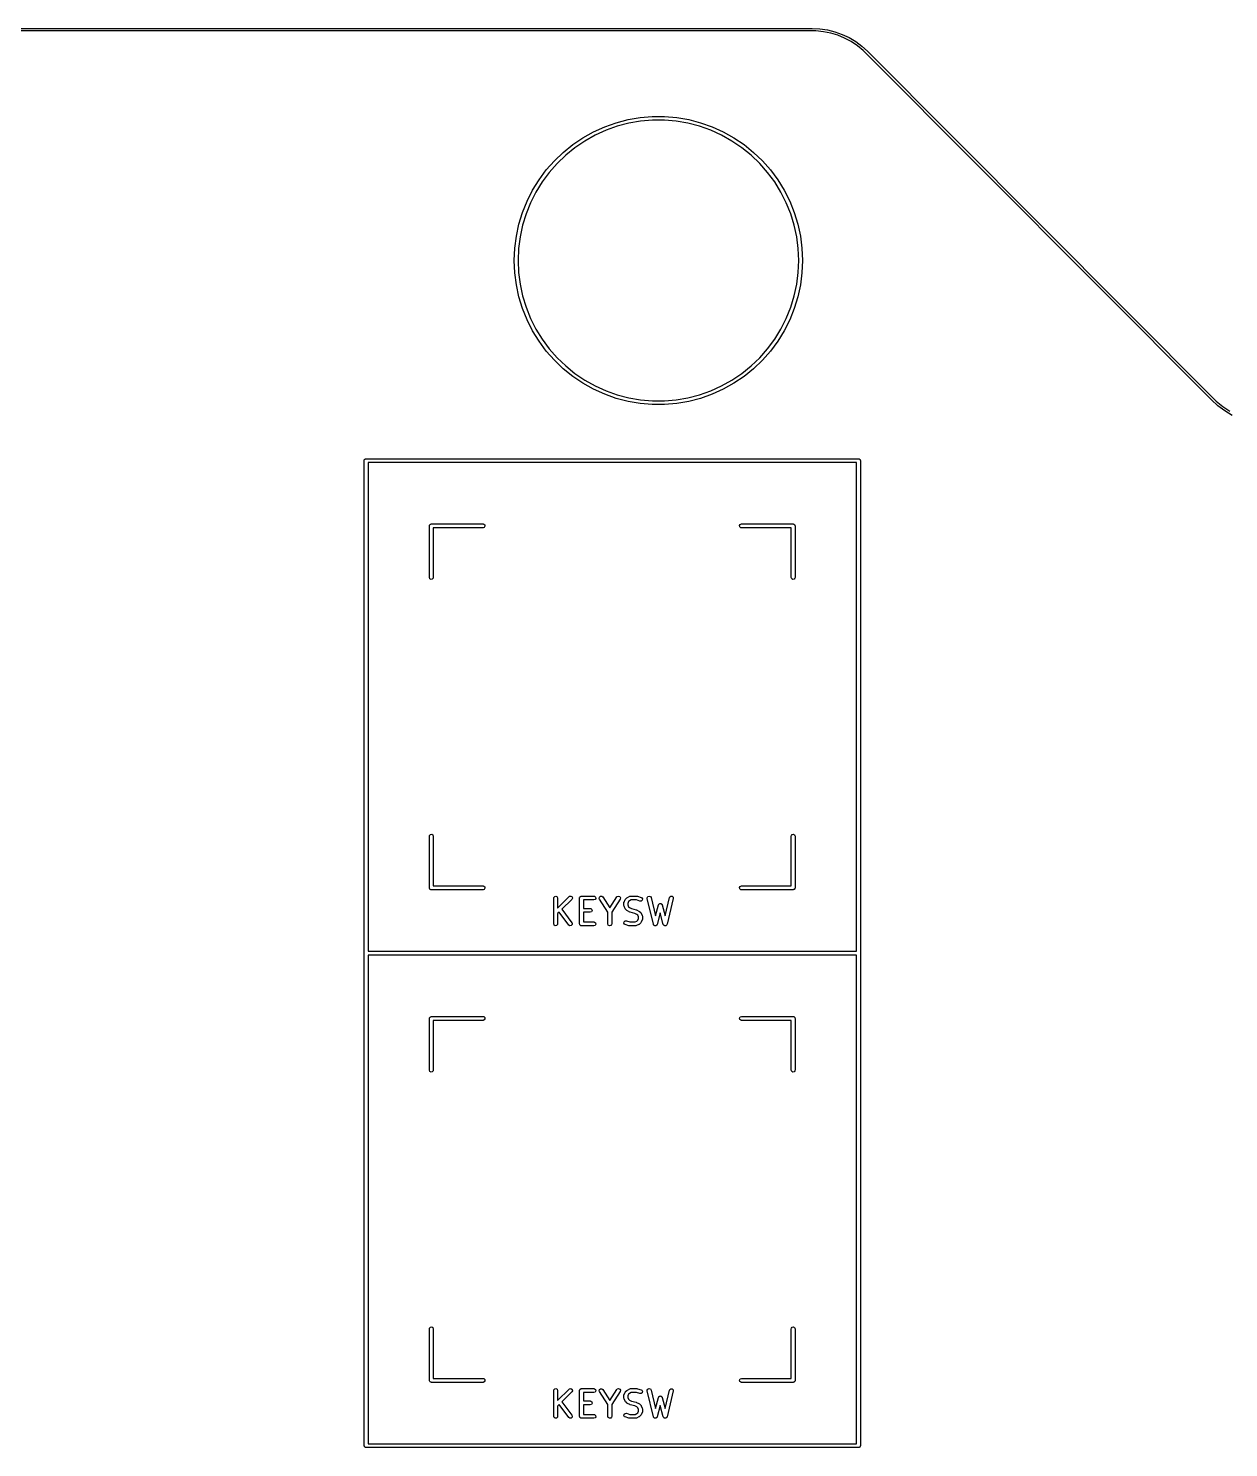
# Model space of a CAD drawing. Extents: x 382 to 810, y -162 to 0.
# Drawn here: x 449.7 to 496.1, y -54.8 to 0.1 of the extents above; entities that cross this region are included whole.
import ezdxf

# ---------------------------------------------------------------- set-up
doc = ezdxf.new("R2010")
doc.units = 0
doc.layers.add('BLACK', color=7, linetype='CONTINUOUS')

msp = doc.modelspace()

# ---------------------------------------------------------------- linework, layer by layer
at = {"layer": 'BLACK', "linetype": 'CONTINUOUS'}
for p, q in [((393.699, 0.1193), (480.02, 0.1193)), ((480.02, 0.0193), (393.699, 0.0193)), ((480.02, 0.1193), (480.02, 0.1193)), ((480.02, 0.1193), (480.02, 0.1193)), ((480.02, 0.1193), (480.02, 0.1193)), ((480.02, 0.1193), (480.02, 0.1193)), ((480.02, 0.1193), (480.316, 0.1047)), ((480.02, 0.0193), (480.02, 0.0193)), ((480.163, 0.0193), (480.02, 0.0193)), ((480.449, -0.0089), (480.163, 0.0193)), ((480.316, 0.1047), (480.61, 0.0611)), ((480.61, 0.0611), (480.898, -0.011)), ((480.732, -0.065), (480.449, -0.0089)), ((481.007, -0.1484), (480.732, -0.065)), ((480.898, -0.011), (481.178, -0.1111)), ((481.272, -0.2585), (481.007, -0.1484)), ((481.178, -0.1111), (481.446, -0.2381)), ((481.526, -0.394), (481.272, -0.2585)), ((481.446, -0.2381), (481.701, -0.3908)), ((481.765, -0.5538), (481.526, -0.394)), ((481.701, -0.3908), (481.94, -0.5677)), ((481.987, -0.7362), (481.765, -0.5538)), ((481.94, -0.5677), (482.16, -0.7671)), ((482.089, -0.8377), (481.987, -0.7362)), ((482.089, -0.8378), (482.089, -0.8377)), ((482.089, -0.8379), (482.089, -0.8378)), ((495.462, -14.2535), (482.089, -0.8379)), ((482.089, -0.8379), (482.089, -0.8379)), ((482.089, -0.8379), (482.089, -0.8379)), ((482.16, -0.7671), (482.16, -0.7672)), ((482.16, -0.7672), (482.16, -0.7672)), ((482.16, -0.7672), (482.16, -0.7672)), ((482.16, -0.7672), (495.533, -14.1829)), ((473.358, -3.3306), (473.83, -3.2904)), ((473.83, -3.2904), (474.303, -3.2904)), ((474.303, -3.2904), (474.775, -3.3306)), ((471.557, -3.8823), (471.988, -3.6874)), ((472.042, -3.8221), (471.622, -4.0119)), ((471.988, -3.6874), (472.434, -3.5298)), ((472.476, -3.6685), (472.042, -3.8221)), ((472.434, -3.5298), (472.892, -3.4105)), ((472.922, -3.5524), (472.476, -3.6685)), ((472.892, -3.4105), (473.358, -3.3306)), ((473.377, -3.4745), (472.922, -3.5524)), ((473.836, -3.4354), (473.377, -3.4745)), ((474.297, -3.4354), (473.836, -3.4354)), ((474.756, -3.4745), (474.297, -3.4354)), ((475.21, -3.5524), (474.756, -3.4745)), ((474.775, -3.3306), (475.241, -3.4105)), ((475.656, -3.6685), (475.21, -3.5524)), ((475.241, -3.4105), (475.699, -3.5298)), ((476.091, -3.8221), (475.656, -3.6685)), ((475.699, -3.5298), (476.145, -3.6874)), ((476.511, -4.0119), (476.091, -3.8221)), ((476.145, -3.6874), (476.576, -3.8823)), ((470.383, -4.6754), (470.751, -4.3781)), ((470.751, -4.3781), (471.143, -4.1131)), ((471.219, -4.2367), (470.838, -4.4948)), ((471.143, -4.1131), (471.557, -3.8823)), ((471.622, -4.0119), (471.219, -4.2367)), ((476.913, -4.2367), (476.511, -4.0119)), ((476.576, -3.8823), (476.989, -4.1131)), ((477.295, -4.4948), (476.913, -4.2367)), ((476.989, -4.1131), (477.382, -4.3781)), ((477.382, -4.3781), (477.75, -4.6754)), ((470.042, -5.0028), (470.383, -4.6754)), ((470.479, -4.7843), (470.146, -5.1033)), ((470.838, -4.4948), (470.479, -4.7843)), ((477.654, -4.7843), (477.295, -4.4948)), ((477.987, -5.1033), (477.654, -4.7843)), ((477.75, -4.6754), (478.091, -5.0028)), ((469.447, -5.7386), (469.729, -5.3581)), ((469.842, -5.4492), (469.568, -5.8198)), ((469.729, -5.3581), (470.042, -5.0028)), ((470.146, -5.1033), (469.842, -5.4492)), ((478.291, -5.4492), (477.987, -5.1033)), ((478.091, -5.0028), (478.404, -5.3581)), ((478.565, -5.8198), (478.291, -5.4492)), ((478.404, -5.3581), (478.685, -5.7386)), ((469.199, -6.1415), (469.447, -5.7386)), ((469.568, -5.8198), (469.326, -6.2123)), ((478.807, -6.2123), (478.565, -5.8198)), ((478.685, -5.7386), (478.933, -6.1415)), ((468.81, -7.0031), (468.986, -6.5641)), ((468.986, -6.5641), (469.199, -6.1415)), ((469.326, -6.2123), (469.119, -6.6238)), ((479.014, -6.6238), (478.807, -6.2123)), ((478.933, -6.1415), (479.147, -6.5641)), ((479.147, -6.5641), (479.323, -7.0031)), ((468.671, -7.4556), (468.81, -7.0031)), ((468.947, -7.0515), (468.812, -7.4922)), ((469.119, -6.6238), (468.947, -7.0515)), ((479.186, -7.0515), (479.014, -6.6238)), ((479.321, -7.4922), (479.186, -7.0515)), ((479.323, -7.0031), (479.462, -7.4556)), ((468.572, -7.9182), (468.671, -7.4556)), ((468.812, -7.4922), (468.715, -7.9428)), ((479.418, -7.9428), (479.321, -7.4922)), ((479.462, -7.4556), (479.561, -7.9182)), ((468.512, -8.3876), (468.572, -7.9182)), ((468.715, -7.9428), (468.656, -8.3999)), ((479.477, -8.3999), (479.418, -7.9428)), ((479.561, -7.9182), (479.621, -8.3876)), ((468.491, -8.8604), (468.512, -8.3876)), ((468.656, -8.3999), (468.637, -8.8604)), ((479.496, -8.8604), (479.477, -8.3999)), ((479.621, -8.3876), (479.641, -8.8604)), ((468.512, -9.3332), (468.491, -8.8604)), ((468.637, -8.8604), (468.656, -9.3209)), ((468.656, -9.3209), (468.715, -9.7781)), ((479.418, -9.7781), (479.477, -9.3209)), ((479.477, -9.3209), (479.496, -8.8604)), ((479.641, -8.8604), (479.621, -9.3332)), ((468.572, -9.8026), (468.512, -9.3332)), ((468.671, -10.2652), (468.572, -9.8026)), ((468.715, -9.7781), (468.812, -10.2286)), ((479.321, -10.2286), (479.418, -9.7781)), ((479.561, -9.8026), (479.462, -10.2652)), ((479.621, -9.3332), (479.561, -9.8026)), ((468.81, -10.7177), (468.671, -10.2652)), ((468.812, -10.2286), (468.947, -10.6693)), ((479.186, -10.6693), (479.321, -10.2286)), ((479.462, -10.2652), (479.323, -10.7177)), ((468.986, -11.1568), (468.81, -10.7177)), ((468.947, -10.6693), (469.119, -11.097)), ((479.014, -11.097), (479.186, -10.6693)), ((479.323, -10.7177), (479.147, -11.1568)), ((469.199, -11.5793), (468.986, -11.1568)), ((469.119, -11.097), (469.326, -11.5085)), ((469.326, -11.5085), (469.568, -11.901)), ((478.565, -11.901), (478.807, -11.5085)), ((478.807, -11.5085), (479.014, -11.097)), ((479.147, -11.1568), (478.933, -11.5793)), ((469.447, -11.9823), (469.199, -11.5793)), ((469.729, -12.3627), (469.447, -11.9823)), ((469.568, -11.901), (469.842, -12.2716)), ((478.291, -12.2716), (478.565, -11.901)), ((478.685, -11.9823), (478.404, -12.3627)), ((478.933, -11.5793), (478.685, -11.9823)), ((470.042, -12.718), (469.729, -12.3627)), ((469.842, -12.2716), (470.146, -12.6176)), ((470.146, -12.6176), (470.479, -12.9365)), ((477.654, -12.9365), (477.987, -12.6176)), ((477.987, -12.6176), (478.291, -12.2716)), ((478.404, -12.3627), (478.091, -12.718)), ((470.383, -13.0454), (470.042, -12.718)), ((470.751, -13.3427), (470.383, -13.0454)), ((470.479, -12.9365), (470.838, -13.226)), ((477.295, -13.226), (477.654, -12.9365)), ((477.75, -13.0454), (477.382, -13.3427)), ((478.091, -12.718), (477.75, -13.0454)), ((471.143, -13.6077), (470.751, -13.3427)), ((470.838, -13.226), (471.219, -13.4841)), ((471.557, -13.8385), (471.143, -13.6077)), ((471.219, -13.4841), (471.622, -13.7089)), ((471.622, -13.7089), (472.042, -13.8987)), ((476.091, -13.8987), (476.511, -13.7089)), ((476.511, -13.7089), (476.913, -13.4841)), ((476.989, -13.6077), (476.576, -13.8385)), ((476.913, -13.4841), (477.295, -13.226)), ((477.382, -13.3427), (476.989, -13.6077)), ((471.988, -14.0334), (471.557, -13.8385)), ((472.434, -14.191), (471.988, -14.0334)), ((472.042, -13.8987), (472.476, -14.0523)), ((472.892, -14.3103), (472.434, -14.191)), ((472.476, -14.0523), (472.922, -14.1684)), ((472.922, -14.1684), (473.377, -14.2463)), ((473.377, -14.2463), (473.836, -14.2854)), ((474.297, -14.2854), (474.756, -14.2463)), ((474.756, -14.2463), (475.21, -14.1684)), ((475.21, -14.1684), (475.656, -14.0523)), ((475.699, -14.191), (475.241, -14.3103)), ((475.656, -14.0523), (476.091, -13.8987)), ((476.145, -14.0334), (475.699, -14.191)), ((476.576, -13.8385), (476.145, -14.0334)), ((495.462, -14.2536), (495.462, -14.2535)), ((495.462, -14.2535), (495.462, -14.2535)), ((495.711, -14.4788), (495.462, -14.2536)), ((495.462, -14.2536), (495.462, -14.2536)), ((495.533, -14.1829), (495.533, -14.1829)), ((495.533, -14.1829), (495.533, -14.1829)), ((495.533, -14.1829), (495.533, -14.1829)), ((495.533, -14.1829), (495.533, -14.183)), ((495.533, -14.183), (495.648, -14.2981)), ((473.358, -14.3902), (472.892, -14.3103)), ((473.83, -14.4304), (473.358, -14.3902)), ((474.303, -14.4304), (473.83, -14.4304)), ((473.836, -14.2854), (474.297, -14.2854)), ((474.775, -14.3902), (474.303, -14.4304)), ((475.241, -14.3103), (474.775, -14.3902)), ((495.648, -14.2981), (495.9, -14.5049)), ((495.98, -14.6786), (495.711, -14.4788)), ((495.9, -14.5049), (496.171, -14.686)), ((496.268, -14.851), (495.98, -14.6786)), ((462.68, -16.5995), (462.682, -16.5897)), ((462.68, -35.6495), (462.68, -16.5995)), ((462.682, -16.5865), (462.683, -16.5836)), ((462.682, -16.5897), (462.682, -16.5865)), ((462.683, -16.5836), (462.685, -16.5738)), ((462.685, -16.5738), (462.698, -16.5589)), ((462.698, -16.5589), (462.707, -16.542)), ((462.707, -16.542), (462.714, -16.5397)), ((462.714, -16.5397), (462.718, -16.5345)), ((462.718, -16.5345), (462.737, -16.5312)), ((462.737, -16.5312), (462.755, -16.5245)), ((462.755, -16.5245), (481.805, -16.5245)), ((462.83, -16.6745), (462.83, -35.5745)), ((481.73, -16.6745), (462.83, -16.6745)), ((481.73, -35.5745), (481.73, -16.6745)), ((481.805, -16.5245), (481.815, -16.5262)), ((481.815, -16.5262), (481.819, -16.5256)), ((481.819, -16.5256), (481.821, -16.5273)), ((481.821, -16.5273), (481.831, -16.529)), ((481.831, -16.529), (481.846, -16.5415)), ((481.846, -16.5415), (481.863, -16.5513)), ((481.863, -16.5513), (481.865, -16.5576)), ((481.865, -16.5576), (481.87, -16.562)), ((481.87, -16.562), (481.874, -16.5812)), ((481.874, -16.5812), (481.88, -16.5995)), ((481.88, -16.5995), (481.88, -35.6495)), ((465.205, -19.1245), (465.207, -19.1147)), ((465.205, -21.1245), (465.205, -19.1245)), ((465.207, -19.1115), (465.208, -19.1086)), ((465.207, -19.1147), (465.207, -19.1115)), ((465.208, -19.1086), (465.21, -19.0988)), ((465.21, -19.0988), (465.223, -19.0839)), ((465.223, -19.0839), (465.232, -19.067)), ((465.232, -19.067), (465.239, -19.0647)), ((465.239, -19.0647), (465.243, -19.0595)), ((465.243, -19.0595), (465.262, -19.0562)), ((465.262, -19.0562), (465.28, -19.0495)), ((465.28, -19.0495), (467.28, -19.0495)), ((467.28, -19.1995), (465.355, -19.1995)), ((465.355, -19.1995), (465.355, -21.1245)), ((467.28, -19.0495), (467.306, -19.054)), ((467.329, -19.1819), (467.28, -19.1995)), ((467.306, -19.054), (467.345, -19.087)), ((467.354, -19.1375), (467.329, -19.1819)), ((467.345, -19.087), (467.354, -19.1375)), ((477.207, -19.1115), (477.232, -19.067)), ((477.216, -19.162), (477.207, -19.1115)), ((477.255, -19.195), (477.216, -19.162)), ((477.232, -19.067), (477.28, -19.0495)), ((477.28, -19.1995), (477.255, -19.195)), ((477.28, -19.0495), (479.28, -19.0495)), ((479.205, -19.1995), (477.28, -19.1995)), ((479.205, -21.1245), (479.205, -19.1995)), ((479.28, -19.0495), (479.29, -19.0512)), ((479.29, -19.0512), (479.294, -19.0506)), ((479.294, -19.0506), (479.296, -19.0523)), ((479.296, -19.0523), (479.306, -19.054)), ((479.306, -19.054), (479.321, -19.0665)), ((479.321, -19.0665), (479.338, -19.0763)), ((479.338, -19.0763), (479.34, -19.0826)), ((479.34, -19.0826), (479.345, -19.087)), ((479.345, -19.087), (479.349, -19.1062)), ((479.349, -19.1062), (479.355, -19.1245)), ((479.355, -19.1245), (479.355, -21.1245)), ((465.223, -21.1727), (465.205, -21.1245)), ((465.267, -21.1984), (465.223, -21.1727)), ((465.318, -21.1894), (465.267, -21.1984)), ((465.351, -21.1501), (465.318, -21.1894)), ((465.355, -21.1245), (465.351, -21.1501)), ((479.223, -21.1727), (479.205, -21.1245)), ((479.267, -21.1984), (479.223, -21.1727)), ((479.318, -21.1894), (479.267, -21.1984)), ((479.351, -21.1501), (479.318, -21.1894)), ((479.355, -21.1245), (479.351, -21.1501)), ((465.205, -31.1245), (465.21, -31.0988)), ((465.205, -33.1245), (465.205, -31.1245)), ((465.21, -31.0988), (465.243, -31.0595)), ((465.243, -31.0595), (465.294, -31.0506)), ((465.294, -31.0506), (465.338, -31.0763)), ((465.338, -31.0763), (465.355, -31.1245)), ((465.355, -31.1245), (465.355, -33.0495)), ((479.205, -31.1245), (479.21, -31.0988)), ((479.205, -33.0495), (479.205, -31.1245)), ((479.21, -31.0988), (479.243, -31.0595)), ((479.243, -31.0595), (479.294, -31.0506)), ((479.294, -31.0506), (479.338, -31.0763)), ((479.338, -31.0763), (479.355, -31.1245)), ((479.355, -31.1245), (479.355, -33.1245)), ((465.212, -33.1428), (465.205, -33.1245)), ((465.216, -33.162), (465.212, -33.1428)), ((465.221, -33.1663), (465.216, -33.162)), ((465.223, -33.1727), (465.221, -33.1663)), ((465.24, -33.1824), (465.223, -33.1727)), ((465.255, -33.195), (465.24, -33.1824)), ((465.265, -33.1967), (465.255, -33.195)), ((465.267, -33.1984), (465.265, -33.1967)), ((465.271, -33.1978), (465.267, -33.1984)), ((465.28, -33.1995), (465.271, -33.1978)), ((467.28, -33.1995), (465.28, -33.1995)), ((465.355, -33.0495), (467.28, -33.0495)), ((467.28, -33.0495), (467.306, -33.054)), ((467.329, -33.1819), (467.28, -33.1995)), ((467.306, -33.054), (467.345, -33.087)), ((467.354, -33.1375), (467.329, -33.1819)), ((467.345, -33.087), (467.354, -33.1375)), ((470.02, -33.4912), (470.053, -33.4519)), ((470.053, -33.4519), (470.103, -33.4429)), ((470.103, -33.4429), (470.147, -33.4686)), ((470.147, -33.4686), (470.165, -33.5168)), ((470.165, -33.9072), (470.608, -33.4638)), ((470.608, -33.4638), (470.63, -33.4488)), ((470.63, -33.4488), (470.681, -33.4444)), ((470.681, -33.4444), (470.723, -33.4738)), ((470.723, -33.4738), (470.736, -33.5233)), ((471.02, -33.4912), (471.032, -33.4762)), ((471.032, -33.4762), (471.042, -33.4594)), ((471.042, -33.4594), (471.048, -33.457)), ((471.048, -33.457), (471.053, -33.4519)), ((471.053, -33.4519), (471.072, -33.4485)), ((471.072, -33.4485), (471.09, -33.4418)), ((471.09, -33.4418), (471.566, -33.4418)), ((471.566, -33.4418), (471.592, -33.4463)), ((471.592, -33.4463), (471.631, -33.4793)), ((471.631, -33.4793), (471.64, -33.5298)), ((471.779, -33.533), (471.785, -33.4821)), ((471.785, -33.4821), (471.823, -33.4475)), ((471.823, -33.4475), (471.875, -33.4453)), ((471.875, -33.4453), (471.915, -33.4765)), ((471.915, -33.4765), (472.185, -33.9009)), ((472.185, -33.9009), (472.455, -33.4765)), ((472.455, -33.4765), (472.473, -33.4573)), ((472.473, -33.4573), (472.522, -33.4419)), ((472.522, -33.4419), (472.569, -33.4615)), ((472.569, -33.4615), (472.593, -33.507)), ((472.866, -33.4973), (472.961, -33.4497)), ((472.961, -33.4497), (472.986, -33.4423)), ((472.986, -33.4423), (472.991, -33.4433)), ((472.991, -33.4433), (472.995, -33.4418)), ((472.995, -33.4418), (473.233, -33.4418)), ((473.233, -33.4418), (473.255, -33.4457)), ((473.255, -33.4457), (473.257, -33.4457)), ((473.257, -33.4457), (473.399, -33.4933)), ((473.635, -33.5082), (473.658, -33.4623)), ((473.658, -33.4623), (473.705, -33.4419)), ((473.705, -33.4419), (473.754, -33.4566)), ((473.754, -33.4566), (473.782, -33.4994)), ((474.493, -33.4994), (474.504, -33.4755)), ((474.504, -33.4755), (474.545, -33.4449)), ((474.545, -33.4449), (474.596, -33.448)), ((474.596, -33.448), (474.633, -33.4832)), ((474.633, -33.4832), (474.639, -33.5342)), ((477.207, -33.1115), (477.232, -33.067)), ((477.216, -33.162), (477.207, -33.1115)), ((477.255, -33.195), (477.216, -33.162)), ((477.232, -33.067), (477.28, -33.0495)), ((477.28, -33.1995), (477.255, -33.195)), ((477.28, -33.0495), (479.205, -33.0495)), ((479.28, -33.1995), (477.28, -33.1995)), ((479.299, -33.1928), (479.28, -33.1995)), ((479.318, -33.1894), (479.299, -33.1928)), ((479.322, -33.1843), (479.318, -33.1894)), ((479.329, -33.1819), (479.322, -33.1843)), ((479.338, -33.1651), (479.329, -33.1819)), ((479.351, -33.1501), (479.338, -33.1651)), ((479.353, -33.1404), (479.351, -33.1501)), ((479.354, -33.1375), (479.353, -33.1404)), ((479.355, -33.1245), (479.354, -33.1342)), ((479.354, -33.1342), (479.354, -33.1375)), ((470.015, -33.5168), (470.02, -33.4912)), ((470.015, -34.5168), (470.015, -33.5168)), ((470.165, -33.5168), (470.165, -33.9072)), ((470.714, -33.5698), (470.332, -33.9524)), ((470.332, -33.9524), (470.721, -34.4718)), ((470.736, -33.5233), (470.714, -33.5698)), ((471.015, -33.5168), (471.017, -33.5071)), ((471.015, -34.5168), (471.015, -33.5168)), ((471.016, -33.5038), (471.018, -33.5009)), ((471.017, -33.5071), (471.016, -33.5038)), ((471.018, -33.5009), (471.02, -33.4912)), ((471.566, -33.5918), (471.165, -33.5918)), ((471.165, -33.5918), (471.165, -33.918)), ((471.165, -33.918), (471.423, -33.918)), ((471.423, -33.918), (471.449, -33.9225)), ((471.449, -33.9225), (471.488, -33.9555)), ((471.497, -34.006), (471.472, -34.0505)), ((471.488, -33.9555), (471.497, -34.006)), ((471.614, -33.5743), (471.566, -33.5918)), ((471.64, -33.5298), (471.614, -33.5743)), ((471.789, -33.5571), (471.779, -33.533)), ((472.11, -34.0625), (471.789, -33.5571)), ((472.582, -33.5571), (472.26, -34.0625)), ((472.593, -33.507), (472.582, -33.5571)), ((472.729, -33.7073), (472.734, -33.6816)), ((472.729, -33.8025), (472.729, -33.7073)), ((472.731, -33.8067), (472.729, -33.8025)), ((472.73, -33.8111), (472.731, -33.8067)), ((472.737, -33.8361), (472.73, -33.8111)), ((472.734, -33.6816), (472.737, -33.6782)), ((472.737, -33.6737), (472.785, -33.5785)), ((472.737, -33.6782), (472.737, -33.6737)), ((472.785, -33.9313), (472.737, -33.8361)), ((472.785, -33.5785), (472.798, -33.5605)), ((472.786, -33.9324), (472.785, -33.9313)), ((472.799, -33.9508), (472.786, -33.9324)), ((472.798, -33.5605), (472.799, -33.559)), ((472.799, -33.559), (472.847, -33.5114)), ((472.847, -33.9984), (472.799, -33.9508)), ((472.847, -33.5114), (472.865, -33.4985)), ((472.848, -33.9991), (472.847, -33.9984)), ((472.866, -34.0125), (472.848, -33.9991)), ((472.865, -33.4985), (472.866, -33.4973)), ((472.961, -34.0601), (472.866, -34.0125)), ((472.914, -33.6565), (472.879, -33.725)), ((472.879, -33.725), (472.879, -33.7848)), ((472.879, -33.7848), (472.914, -33.8533)), ((472.944, -33.6261), (472.914, -33.6565)), ((472.914, -33.8533), (472.944, -33.8837)), ((473.012, -33.5918), (472.944, -33.6261)), ((472.944, -33.8837), (473.021, -33.9222)), ((473.221, -33.5918), (473.012, -33.5918)), ((473.021, -33.9222), (473.203, -33.9679)), ((473.203, -33.9679), (473.215, -33.9731)), ((473.215, -33.9731), (473.219, -33.9735)), ((473.219, -33.9735), (473.314, -34.0212)), ((473.352, -33.6356), (473.221, -33.5918)), ((473.314, -34.0212), (473.332, -34.0345)), ((473.403, -33.6342), (473.352, -33.6356)), ((473.399, -33.4933), (473.422, -33.5057)), ((473.442, -33.6001), (473.403, -33.6342)), ((473.422, -33.5057), (473.449, -33.5494)), ((473.449, -33.5494), (473.442, -33.6001)), ((473.636, -33.5342), (473.635, -33.5082)), ((473.874, -34.5342), (473.636, -33.5342)), ((473.782, -33.4994), (473.951, -34.2103)), ((473.951, -34.2103), (474.065, -33.7832)), ((474.065, -33.7832), (474.076, -33.7596)), ((474.076, -33.7596), (474.082, -33.7556)), ((474.082, -33.7556), (474.085, -33.7494)), ((474.085, -33.7494), (474.102, -33.7412)), ((474.102, -33.7412), (474.118, -33.7301)), ((474.118, -33.7301), (474.125, -33.7307)), ((474.125, -33.7307), (474.131, -33.7278)), ((474.131, -33.7278), (474.15, -33.7328)), ((474.15, -33.7328), (474.169, -33.7345)), ((474.169, -33.7345), (474.174, -33.7394)), ((474.174, -33.7394), (474.181, -33.7411)), ((474.181, -33.7411), (474.192, -33.757)), ((474.192, -33.757), (474.206, -33.7707)), ((474.206, -33.7707), (474.206, -33.7776)), ((474.206, -33.7776), (474.21, -33.7832)), ((474.21, -33.7832), (474.324, -34.2103)), ((474.324, -34.2103), (474.493, -33.4994)), ((474.639, -33.5342), (474.401, -34.5342)), ((470.033, -34.565), (470.015, -34.5168)), ((470.077, -34.5907), (470.033, -34.565)), ((470.128, -34.5818), (470.077, -34.5907)), ((470.16, -34.5425), (470.128, -34.5818)), ((470.165, -34.5168), (470.16, -34.5425)), ((470.225, -34.0596), (470.165, -34.1193)), ((470.165, -34.1193), (470.165, -34.5168)), ((470.601, -34.5618), (470.225, -34.0596)), ((470.644, -34.5898), (470.601, -34.5618)), ((470.73, -34.5463), (470.695, -34.5837)), ((470.721, -34.4718), (470.733, -34.495)), ((470.733, -34.495), (470.73, -34.5463)), ((471.022, -34.5351), (471.015, -34.5168)), ((471.025, -34.5543), (471.022, -34.5351)), ((471.03, -34.5587), (471.025, -34.5543)), ((471.033, -34.565), (471.03, -34.5587)), ((471.049, -34.5748), (471.033, -34.565)), ((471.064, -34.5873), (471.049, -34.5748)), ((471.423, -34.068), (471.165, -34.068)), ((471.165, -34.068), (471.165, -34.4418)), ((471.165, -34.4418), (471.566, -34.4418)), ((471.472, -34.0505), (471.423, -34.068)), ((471.566, -34.4418), (471.592, -34.4463)), ((471.614, -34.5743), (471.566, -34.5918)), ((471.592, -34.4463), (471.631, -34.4793)), ((471.64, -34.5298), (471.614, -34.5743)), ((471.631, -34.4793), (471.64, -34.5298)), ((472.11, -34.5168), (472.11, -34.0625)), ((472.128, -34.565), (472.11, -34.5168)), ((472.172, -34.5907), (472.128, -34.565)), ((472.223, -34.5818), (472.172, -34.5907)), ((472.256, -34.5425), (472.223, -34.5818)), ((472.26, -34.5168), (472.256, -34.5425)), ((472.26, -34.0625), (472.26, -34.5168)), ((472.731, -34.4842), (472.738, -34.4335)), ((472.758, -34.5279), (472.731, -34.4842)), ((472.738, -34.4335), (472.777, -34.3994)), ((472.781, -34.5403), (472.758, -34.5279)), ((472.777, -34.3994), (472.828, -34.398)), ((472.923, -34.588), (472.781, -34.5403)), ((472.828, -34.398), (472.959, -34.4418)), ((472.959, -34.4418), (473.168, -34.4418)), ((472.965, -34.0605), (472.961, -34.0601)), ((472.977, -34.0658), (472.965, -34.0605)), ((473.159, -34.1114), (472.977, -34.0658)), ((473.236, -34.1499), (473.159, -34.1114)), ((473.168, -34.4418), (473.236, -34.4076)), ((473.314, -34.5363), (473.219, -34.5839)), ((473.266, -34.1803), (473.236, -34.1499)), ((473.236, -34.4076), (473.266, -34.3771)), ((473.301, -34.2488), (473.266, -34.1803)), ((473.266, -34.3771), (473.301, -34.3086)), ((473.301, -34.3086), (473.301, -34.2488)), ((473.315, -34.5351), (473.314, -34.5363)), ((473.334, -34.5222), (473.315, -34.5351)), ((473.332, -34.0345), (473.334, -34.0352)), ((473.334, -34.0352), (473.381, -34.0828)), ((473.381, -34.4746), (473.334, -34.5222)), ((473.381, -34.0828), (473.394, -34.1012)), ((473.382, -34.4731), (473.381, -34.4746)), ((473.395, -34.4551), (473.382, -34.4731)), ((473.394, -34.1012), (473.395, -34.1023)), ((473.395, -34.1023), (473.443, -34.1976)), ((473.443, -34.3599), (473.395, -34.4551)), ((473.443, -34.1976), (473.45, -34.2225)), ((473.446, -34.352), (473.443, -34.3554)), ((473.443, -34.3554), (473.443, -34.3599)), ((473.451, -34.3263), (473.446, -34.352)), ((473.45, -34.2225), (473.449, -34.2269)), ((473.449, -34.2269), (473.451, -34.2311)), ((473.451, -34.2311), (473.451, -34.3263)), ((473.879, -34.5407), (473.874, -34.5342)), ((473.879, -34.5486), (473.879, -34.5407)), ((473.892, -34.5616), (473.879, -34.5486)), ((473.902, -34.577), (473.892, -34.5616)), ((473.91, -34.5793), (473.902, -34.577)), ((473.916, -34.5848), (473.91, -34.5793)), ((473.982, -34.5786), (473.967, -34.5892)), ((473.999, -34.5713), (473.982, -34.5786)), ((474.002, -34.5643), (473.999, -34.5713)), ((474.009, -34.5598), (474.002, -34.5643)), ((474.02, -34.5361), (474.009, -34.5598)), ((474.138, -34.0936), (474.02, -34.5361)), ((474.256, -34.5361), (474.138, -34.0936)), ((474.26, -34.5426), (474.256, -34.5361)), ((474.261, -34.5504), (474.26, -34.5426)), ((474.274, -34.5631), (474.261, -34.5504)), ((474.285, -34.5782), (474.274, -34.5631)), ((474.293, -34.5802), (474.285, -34.5782)), ((474.298, -34.5856), (474.293, -34.5802)), ((474.364, -34.5777), (474.35, -34.5887)), ((474.381, -34.5699), (474.364, -34.5777)), ((474.384, -34.5628), (474.381, -34.5699)), ((474.391, -34.5581), (474.384, -34.5628)), ((474.401, -34.5342), (474.391, -34.5581)), ((470.695, -34.5837), (470.644, -34.5898)), ((471.074, -34.589), (471.064, -34.5873)), ((471.077, -34.5907), (471.074, -34.589)), ((471.08, -34.5901), (471.077, -34.5907)), ((471.09, -34.5918), (471.08, -34.5901)), ((471.566, -34.5918), (471.09, -34.5918)), ((472.925, -34.5879), (472.923, -34.588)), ((472.947, -34.5918), (472.925, -34.5879)), ((473.185, -34.5918), (472.947, -34.5918)), ((473.189, -34.5903), (473.185, -34.5918)), ((473.194, -34.5913), (473.189, -34.5903)), ((473.219, -34.5839), (473.194, -34.5913)), ((473.934, -34.5864), (473.916, -34.5848)), ((473.952, -34.5917), (473.934, -34.5864)), ((473.959, -34.5886), (473.952, -34.5917)), ((473.967, -34.5892), (473.959, -34.5886)), ((474.317, -34.5867), (474.298, -34.5856)), ((474.335, -34.5915), (474.317, -34.5867)), ((474.342, -34.5882), (474.335, -34.5915)), ((474.35, -34.5887), (474.342, -34.5882)), ((462.68, -54.6995), (462.68, -35.6495)), ((462.68, -35.6495), (462.68, -35.6495)), ((462.83, -35.5745), (481.73, -35.5745)), ((481.88, -35.6495), (481.88, -35.6495)), ((481.88, -35.6495), (481.88, -54.6995)), ((462.83, -35.7245), (462.83, -54.6245)), ((481.73, -35.7245), (462.83, -35.7245)), ((481.73, -54.6245), (481.73, -35.7245)), ((465.205, -38.1745), (465.207, -38.1647)), ((465.205, -40.1745), (465.205, -38.1745)), ((465.207, -38.1615), (465.208, -38.1586)), ((465.207, -38.1647), (465.207, -38.1615)), ((465.208, -38.1586), (465.21, -38.1488)), ((465.21, -38.1488), (465.223, -38.1339)), ((465.223, -38.1339), (465.232, -38.117)), ((465.232, -38.117), (465.239, -38.1147)), ((465.239, -38.1147), (465.243, -38.1095)), ((465.243, -38.1095), (465.262, -38.1062)), ((465.262, -38.1062), (465.28, -38.0995)), ((465.28, -38.0995), (467.28, -38.0995)), ((467.28, -38.2495), (465.355, -38.2495)), ((465.355, -38.2495), (465.355, -40.1745)), ((467.28, -38.0995), (467.306, -38.104)), ((467.329, -38.2319), (467.28, -38.2495)), ((467.306, -38.104), (467.345, -38.137)), ((467.354, -38.1875), (467.329, -38.2319)), ((467.345, -38.137), (467.354, -38.1875)), ((477.207, -38.1615), (477.232, -38.117)), ((477.216, -38.212), (477.207, -38.1615)), ((477.255, -38.245), (477.216, -38.212)), ((477.232, -38.117), (477.28, -38.0995)), ((477.28, -38.2495), (477.255, -38.245)), ((477.28, -38.0995), (479.28, -38.0995)), ((479.205, -38.2495), (477.28, -38.2495)), ((479.205, -40.1745), (479.205, -38.2495)), ((479.28, -38.0995), (479.29, -38.1012)), ((479.29, -38.1012), (479.294, -38.1006)), ((479.294, -38.1006), (479.296, -38.1023)), ((479.296, -38.1023), (479.306, -38.104)), ((479.306, -38.104), (479.321, -38.1165)), ((479.321, -38.1165), (479.338, -38.1263)), ((479.338, -38.1263), (479.34, -38.1326)), ((479.34, -38.1326), (479.345, -38.137)), ((479.345, -38.137), (479.349, -38.1562)), ((479.349, -38.1562), (479.355, -38.1745)), ((479.355, -38.1745), (479.355, -40.1745)), ((465.223, -40.2227), (465.205, -40.1745)), ((465.267, -40.2484), (465.223, -40.2227)), ((465.318, -40.2394), (465.267, -40.2484)), ((465.351, -40.2001), (465.318, -40.2394)), ((465.355, -40.1745), (465.351, -40.2001)), ((479.223, -40.2227), (479.205, -40.1745)), ((479.267, -40.2484), (479.223, -40.2227)), ((479.318, -40.2394), (479.267, -40.2484)), ((479.351, -40.2001), (479.318, -40.2394)), ((479.355, -40.1745), (479.351, -40.2001)), ((465.205, -50.1745), (465.21, -50.1488)), ((465.205, -52.1745), (465.205, -50.1745)), ((465.21, -50.1488), (465.243, -50.1095)), ((465.243, -50.1095), (465.294, -50.1006)), ((465.294, -50.1006), (465.338, -50.1263)), ((465.338, -50.1263), (465.355, -50.1745)), ((465.355, -50.1745), (465.355, -52.0995)), ((479.205, -50.1745), (479.21, -50.1488)), ((479.205, -52.0995), (479.205, -50.1745)), ((479.21, -50.1488), (479.243, -50.1095)), ((479.243, -50.1095), (479.294, -50.1006)), ((479.294, -50.1006), (479.338, -50.1263)), ((479.338, -50.1263), (479.355, -50.1745)), ((479.355, -50.1745), (479.355, -52.1745)), ((465.355, -52.0995), (467.28, -52.0995)), ((467.28, -52.0995), (467.306, -52.104)), ((467.306, -52.104), (467.345, -52.137)), ((467.345, -52.137), (467.354, -52.1875)), ((477.207, -52.1615), (477.232, -52.117)), ((477.232, -52.117), (477.28, -52.0995)), ((477.28, -52.0995), (479.205, -52.0995)), ((465.212, -52.1928), (465.205, -52.1745)), ((465.216, -52.212), (465.212, -52.1928)), ((465.221, -52.2163), (465.216, -52.212)), ((465.223, -52.2227), (465.221, -52.2163)), ((465.24, -52.2324), (465.223, -52.2227)), ((465.255, -52.245), (465.24, -52.2324)), ((465.265, -52.2467), (465.255, -52.245)), ((465.267, -52.2484), (465.265, -52.2467)), ((465.271, -52.2478), (465.267, -52.2484)), ((465.28, -52.2495), (465.271, -52.2478)), ((467.28, -52.2495), (465.28, -52.2495)), ((467.329, -52.2319), (467.28, -52.2495)), ((467.354, -52.1875), (467.329, -52.2319)), ((470.015, -52.5668), (470.02, -52.5412)), ((470.015, -53.5668), (470.015, -52.5668)), ((470.02, -52.5412), (470.053, -52.5019)), ((470.053, -52.5019), (470.103, -52.4929)), ((470.103, -52.4929), (470.147, -52.5186)), ((470.147, -52.5186), (470.165, -52.5668)), ((470.165, -52.9572), (470.608, -52.5138)), ((470.165, -52.5668), (470.165, -52.9572)), ((470.714, -52.6198), (470.332, -53.0024)), ((470.608, -52.5138), (470.63, -52.4988)), ((470.63, -52.4988), (470.681, -52.4944)), ((470.681, -52.4944), (470.723, -52.5238)), ((470.736, -52.5733), (470.714, -52.6198)), ((470.723, -52.5238), (470.736, -52.5733)), ((471.015, -52.5668), (471.017, -52.5571)), ((471.015, -53.5668), (471.015, -52.5668)), ((471.016, -52.5538), (471.018, -52.5509)), ((471.017, -52.5571), (471.016, -52.5538)), ((471.018, -52.5509), (471.02, -52.5412)), ((471.02, -52.5412), (471.032, -52.5262)), ((471.032, -52.5262), (471.042, -52.5094)), ((471.042, -52.5094), (471.048, -52.507)), ((471.048, -52.507), (471.053, -52.5019)), ((471.053, -52.5019), (471.072, -52.4985)), ((471.072, -52.4985), (471.09, -52.4918)), ((471.09, -52.4918), (471.566, -52.4918)), ((471.566, -52.6418), (471.165, -52.6418)), ((471.165, -52.6418), (471.165, -52.968)), ((471.566, -52.4918), (471.592, -52.4963)), ((471.614, -52.6243), (471.566, -52.6418)), ((471.592, -52.4963), (471.631, -52.5293)), ((471.64, -52.5798), (471.614, -52.6243)), ((471.631, -52.5293), (471.64, -52.5798)), ((471.779, -52.583), (471.785, -52.5321)), ((471.789, -52.6071), (471.779, -52.583)), ((471.785, -52.5321), (471.823, -52.4975)), ((472.11, -53.1125), (471.789, -52.6071)), ((471.823, -52.4975), (471.875, -52.4953)), ((471.875, -52.4953), (471.915, -52.5265)), ((471.915, -52.5265), (472.185, -52.9509)), ((472.185, -52.9509), (472.455, -52.5265)), ((472.582, -52.6071), (472.26, -53.1125)), ((472.455, -52.5265), (472.473, -52.5073)), ((472.473, -52.5073), (472.522, -52.4919)), ((472.522, -52.4919), (472.569, -52.5115)), ((472.569, -52.5115), (472.593, -52.557)), ((472.593, -52.557), (472.582, -52.6071)), ((472.737, -52.7237), (472.785, -52.6285)), ((472.785, -52.6285), (472.798, -52.6105)), ((472.798, -52.6105), (472.799, -52.609)), ((472.799, -52.609), (472.847, -52.5614)), ((472.847, -52.5614), (472.865, -52.5485)), ((472.865, -52.5485), (472.866, -52.5473)), ((472.866, -52.5473), (472.961, -52.4997)), ((472.944, -52.6761), (472.914, -52.7065)), ((473.012, -52.6418), (472.944, -52.6761)), ((472.961, -52.4997), (472.986, -52.4923)), ((472.986, -52.4923), (472.991, -52.4933)), ((472.991, -52.4933), (472.995, -52.4918)), ((472.995, -52.4918), (473.233, -52.4918)), ((473.221, -52.6418), (473.012, -52.6418)), ((473.352, -52.6856), (473.221, -52.6418)), ((473.233, -52.4918), (473.255, -52.4957)), ((473.255, -52.4957), (473.257, -52.4957)), ((473.257, -52.4957), (473.399, -52.5433)), ((473.403, -52.6842), (473.352, -52.6856)), ((473.399, -52.5433), (473.422, -52.5557)), ((473.442, -52.6501), (473.403, -52.6842)), ((473.422, -52.5557), (473.449, -52.5994)), ((473.449, -52.5994), (473.442, -52.6501)), ((473.635, -52.5582), (473.658, -52.5123)), ((473.636, -52.5842), (473.635, -52.5582)), ((473.874, -53.5842), (473.636, -52.5842)), ((473.658, -52.5123), (473.705, -52.4919)), ((473.705, -52.4919), (473.754, -52.5066)), ((473.754, -52.5066), (473.782, -52.5494)), ((473.782, -52.5494), (473.951, -53.2603)), ((474.324, -53.2603), (474.493, -52.5494)), ((474.639, -52.5842), (474.401, -53.5842)), ((474.493, -52.5494), (474.504, -52.5255)), ((474.504, -52.5255), (474.545, -52.4949)), ((474.545, -52.4949), (474.596, -52.498)), ((474.596, -52.498), (474.633, -52.5332)), ((474.633, -52.5332), (474.639, -52.5842)), ((477.216, -52.212), (477.207, -52.1615)), ((477.255, -52.245), (477.216, -52.212)), ((477.28, -52.2495), (477.255, -52.245)), ((479.28, -52.2495), (477.28, -52.2495)), ((479.299, -52.2428), (479.28, -52.2495)), ((479.318, -52.2394), (479.299, -52.2428)), ((479.322, -52.2343), (479.318, -52.2394)), ((479.329, -52.2319), (479.322, -52.2343)), ((479.338, -52.2151), (479.329, -52.2319)), ((479.351, -52.2001), (479.338, -52.2151)), ((479.353, -52.1904), (479.351, -52.2001)), ((479.354, -52.1875), (479.353, -52.1904)), ((479.355, -52.1745), (479.354, -52.1842)), ((479.354, -52.1842), (479.354, -52.1875)), ((470.225, -53.1096), (470.165, -53.1693)), ((470.165, -53.1693), (470.165, -53.5668)), ((470.601, -53.6118), (470.225, -53.1096)), ((470.332, -53.0024), (470.721, -53.5218)), ((471.165, -52.968), (471.423, -52.968)), ((471.423, -53.118), (471.165, -53.118)), ((471.165, -53.118), (471.165, -53.4918)), ((471.423, -52.968), (471.449, -52.9725)), ((471.472, -53.1005), (471.423, -53.118)), ((471.449, -52.9725), (471.488, -53.0055)), ((471.497, -53.056), (471.472, -53.1005)), ((471.488, -53.0055), (471.497, -53.056)), ((472.11, -53.5668), (472.11, -53.1125)), ((472.26, -53.1125), (472.26, -53.5668)), ((472.729, -52.7573), (472.734, -52.7316)), ((472.729, -52.8525), (472.729, -52.7573)), ((472.731, -52.8567), (472.729, -52.8525)), ((472.73, -52.8611), (472.731, -52.8567)), ((472.737, -52.8861), (472.73, -52.8611)), ((472.734, -52.7316), (472.737, -52.7282)), ((472.737, -52.7282), (472.737, -52.7237)), ((472.785, -52.9813), (472.737, -52.8861)), ((472.786, -52.9824), (472.785, -52.9813)), ((472.799, -53.0008), (472.786, -52.9824)), ((472.847, -53.0484), (472.799, -53.0008)), ((472.848, -53.0491), (472.847, -53.0484)), ((472.866, -53.0625), (472.848, -53.0491)), ((472.961, -53.1101), (472.866, -53.0625)), ((472.914, -52.7065), (472.879, -52.775)), ((472.879, -52.775), (472.879, -52.8348)), ((472.879, -52.8348), (472.914, -52.9033)), ((472.914, -52.9033), (472.944, -52.9337)), ((472.944, -52.9337), (473.021, -52.9722)), ((472.965, -53.1105), (472.961, -53.1101)), ((472.977, -53.1158), (472.965, -53.1105)), ((473.159, -53.1614), (472.977, -53.1158)), ((473.021, -52.9722), (473.203, -53.0179)), ((473.236, -53.1999), (473.159, -53.1614)), ((473.203, -53.0179), (473.215, -53.0231)), ((473.215, -53.0231), (473.219, -53.0235)), ((473.219, -53.0235), (473.314, -53.0712)), ((473.266, -53.2303), (473.236, -53.1999)), ((473.301, -53.2988), (473.266, -53.2303)), ((473.314, -53.0712), (473.332, -53.0845)), ((473.332, -53.0845), (473.334, -53.0852)), ((473.334, -53.0852), (473.381, -53.1328)), ((473.381, -53.1328), (473.394, -53.1512)), ((473.394, -53.1512), (473.395, -53.1523)), ((473.395, -53.1523), (473.443, -53.2476)), ((473.951, -53.2603), (474.065, -52.8332)), ((474.138, -53.1436), (474.02, -53.5861)), ((474.065, -52.8332), (474.076, -52.8096)), ((474.076, -52.8096), (474.082, -52.8056)), ((474.082, -52.8056), (474.085, -52.7994)), ((474.085, -52.7994), (474.102, -52.7912)), ((474.102, -52.7912), (474.118, -52.7801)), ((474.118, -52.7801), (474.125, -52.7807)), ((474.125, -52.7807), (474.131, -52.7778)), ((474.131, -52.7778), (474.15, -52.7828)), ((474.256, -53.5861), (474.138, -53.1436)), ((474.15, -52.7828), (474.169, -52.7845)), ((474.169, -52.7845), (474.174, -52.7894)), ((474.174, -52.7894), (474.181, -52.7911)), ((474.181, -52.7911), (474.192, -52.807)), ((474.192, -52.807), (474.206, -52.8207)), ((474.206, -52.8207), (474.206, -52.8276)), ((474.206, -52.8276), (474.21, -52.8332)), ((474.21, -52.8332), (474.324, -53.2603)), ((470.033, -53.615), (470.015, -53.5668)), ((470.077, -53.6407), (470.033, -53.615)), ((470.128, -53.6318), (470.077, -53.6407)), ((470.16, -53.5925), (470.128, -53.6318)), ((470.165, -53.5668), (470.16, -53.5925)), ((470.644, -53.6398), (470.601, -53.6118)), ((470.695, -53.6337), (470.644, -53.6398)), ((470.73, -53.5963), (470.695, -53.6337)), ((470.721, -53.5218), (470.733, -53.545)), ((470.733, -53.545), (470.73, -53.5963)), ((471.022, -53.5851), (471.015, -53.5668)), ((471.025, -53.6043), (471.022, -53.5851)), ((471.03, -53.6087), (471.025, -53.6043)), ((471.033, -53.615), (471.03, -53.6087)), ((471.049, -53.6248), (471.033, -53.615)), ((471.064, -53.6373), (471.049, -53.6248)), ((471.074, -53.639), (471.064, -53.6373)), ((471.077, -53.6407), (471.074, -53.639)), ((471.08, -53.6401), (471.077, -53.6407)), ((471.09, -53.6418), (471.08, -53.6401)), ((471.566, -53.6418), (471.09, -53.6418)), ((471.165, -53.4918), (471.566, -53.4918)), ((471.566, -53.4918), (471.592, -53.4963)), ((471.614, -53.6243), (471.566, -53.6418)), ((471.592, -53.4963), (471.631, -53.5293)), ((471.64, -53.5798), (471.614, -53.6243)), ((471.631, -53.5293), (471.64, -53.5798)), ((472.128, -53.615), (472.11, -53.5668)), ((472.172, -53.6407), (472.128, -53.615)), ((472.223, -53.6318), (472.172, -53.6407)), ((472.256, -53.5925), (472.223, -53.6318)), ((472.26, -53.5668), (472.256, -53.5925)), ((472.731, -53.5342), (472.738, -53.4835)), ((472.758, -53.5779), (472.731, -53.5342)), ((472.738, -53.4835), (472.777, -53.4494)), ((472.781, -53.5903), (472.758, -53.5779)), ((472.777, -53.4494), (472.828, -53.448)), ((472.923, -53.638), (472.781, -53.5903)), ((472.828, -53.448), (472.959, -53.4918)), ((472.925, -53.6379), (472.923, -53.638)), ((472.947, -53.6418), (472.925, -53.6379)), ((473.185, -53.6418), (472.947, -53.6418)), ((472.959, -53.4918), (473.168, -53.4918)), ((473.168, -53.4918), (473.236, -53.4576)), ((473.189, -53.6403), (473.185, -53.6418)), ((473.194, -53.6413), (473.189, -53.6403)), ((473.219, -53.6339), (473.194, -53.6413)), ((473.314, -53.5863), (473.219, -53.6339)), ((473.236, -53.4576), (473.266, -53.4271)), ((473.266, -53.4271), (473.301, -53.3586)), ((473.301, -53.3586), (473.301, -53.2988)), ((473.315, -53.5851), (473.314, -53.5863)), ((473.334, -53.5722), (473.315, -53.5851)), ((473.381, -53.5246), (473.334, -53.5722)), ((473.382, -53.5231), (473.381, -53.5246)), ((473.395, -53.5051), (473.382, -53.5231)), ((473.443, -53.4099), (473.395, -53.5051)), ((473.443, -53.2476), (473.45, -53.2725)), ((473.446, -53.402), (473.443, -53.4054)), ((473.443, -53.4054), (473.443, -53.4099)), ((473.451, -53.3763), (473.446, -53.402)), ((473.45, -53.2725), (473.449, -53.2769)), ((473.449, -53.2769), (473.451, -53.2811)), ((473.451, -53.2811), (473.451, -53.3763)), ((473.879, -53.5907), (473.874, -53.5842)), ((473.879, -53.5986), (473.879, -53.5907)), ((473.892, -53.6116), (473.879, -53.5986)), ((473.902, -53.627), (473.892, -53.6116)), ((473.91, -53.6293), (473.902, -53.627)), ((473.916, -53.6348), (473.91, -53.6293)), ((473.934, -53.6364), (473.916, -53.6348)), ((473.952, -53.6417), (473.934, -53.6364)), ((473.959, -53.6386), (473.952, -53.6417)), ((473.967, -53.6392), (473.959, -53.6386)), ((473.982, -53.6286), (473.967, -53.6392)), ((473.999, -53.6213), (473.982, -53.6286)), ((474.002, -53.6143), (473.999, -53.6213)), ((474.009, -53.6098), (474.002, -53.6143)), ((474.02, -53.5861), (474.009, -53.6098)), ((474.26, -53.5926), (474.256, -53.5861)), ((474.261, -53.6004), (474.26, -53.5926)), ((474.274, -53.6131), (474.261, -53.6004)), ((474.285, -53.6282), (474.274, -53.6131)), ((474.293, -53.6302), (474.285, -53.6282)), ((474.298, -53.6356), (474.293, -53.6302)), ((474.317, -53.6367), (474.298, -53.6356)), ((474.335, -53.6415), (474.317, -53.6367)), ((474.342, -53.6382), (474.335, -53.6415)), ((474.35, -53.6387), (474.342, -53.6382)), ((474.364, -53.6277), (474.35, -53.6387)), ((474.381, -53.6199), (474.364, -53.6277)), ((474.384, -53.6128), (474.381, -53.6199)), ((474.391, -53.6081), (474.384, -53.6128)), ((474.401, -53.5842), (474.391, -53.6081)), ((462.687, -54.7178), (462.68, -54.6995)), ((462.691, -54.737), (462.687, -54.7178)), ((462.696, -54.7413), (462.691, -54.737)), ((462.698, -54.7477), (462.696, -54.7413)), ((462.715, -54.7574), (462.698, -54.7477)), ((462.73, -54.77), (462.715, -54.7574)), ((462.74, -54.7717), (462.73, -54.77)), ((462.742, -54.7734), (462.74, -54.7717)), ((462.746, -54.7728), (462.742, -54.7734)), ((462.755, -54.7745), (462.746, -54.7728)), ((481.805, -54.7745), (462.755, -54.7745)), ((462.83, -54.6245), (481.73, -54.6245)), ((481.824, -54.7678), (481.805, -54.7745)), ((481.843, -54.7644), (481.824, -54.7678)), ((481.847, -54.7593), (481.843, -54.7644)), ((481.854, -54.7569), (481.847, -54.7593)), ((481.863, -54.7401), (481.854, -54.7569)), ((481.876, -54.7251), (481.863, -54.7401)), ((481.878, -54.7154), (481.876, -54.7251)), ((481.879, -54.7125), (481.878, -54.7154)), ((481.88, -54.6995), (481.879, -54.7092)), ((481.879, -54.7092), (481.879, -54.7125))]:
    msp.add_line(p, q, dxfattribs=at)

doc.saveas('drawing.dxf')
